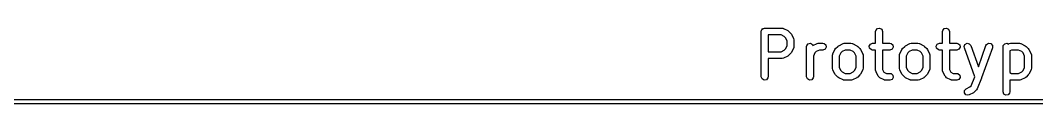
# Model space of a CAD drawing. Extents: x 59.1 to 149.1, y -119.5 to -80.2.
# Drawn here: x 104.08 to 126.5, y -82.05 to -80.38 of the extents above; entities that cross this region are included whole.
import ezdxf

# ---------------------------------------------------------------- set-up
doc = ezdxf.new("R2010")
doc.units = 0
doc.layers.add('BLACK', color=7, linetype='CONTINUOUS')

msp = doc.modelspace()

# ---------------------------------------------------------------- linework, layer by layer
at = {"layer": 'BLACK', "linetype": 'CONTINUOUS'}
for p, q in [((120.421, -80.4524), (120.423, -80.4426)), ((120.421, -81.4524), (120.421, -80.4524)), ((120.423, -80.4394), (120.424, -80.4365)), ((120.423, -80.4426), (120.423, -80.4394)), ((120.424, -80.4365), (120.426, -80.4267)), ((120.426, -80.4267), (120.438, -80.4118)), ((120.438, -80.4118), (120.448, -80.3949)), ((120.448, -80.3949), (120.455, -80.3926)), ((120.455, -80.3926), (120.459, -80.3874)), ((120.459, -80.3874), (120.478, -80.384)), ((120.478, -80.384), (120.496, -80.3774)), ((120.496, -80.3774), (120.877, -80.3774)), ((120.877, -80.3774), (120.903, -80.3819)), ((120.903, -80.3819), (120.906, -80.3848)), ((120.906, -80.3848), (120.911, -80.3853)), ((120.911, -80.3853), (121.006, -80.4329)), ((121.006, -80.4329), (121.024, -80.4463)), ((121.024, -80.4463), (121.026, -80.447)), ((121.026, -80.447), (121.073, -80.4946)), ((122.945, -80.4524), (122.95, -80.4267)), ((122.945, -80.7107), (122.945, -80.4524)), ((122.95, -80.4267), (122.983, -80.3874)), ((122.983, -80.3874), (123.033, -80.3785)), ((123.033, -80.3785), (123.078, -80.4042)), ((123.078, -80.4042), (123.095, -80.4524)), ((123.095, -80.4524), (123.095, -80.7107)), ((124.421, -80.4524), (124.426, -80.4267)), ((124.421, -80.7107), (124.421, -80.4524)), ((124.426, -80.4267), (124.459, -80.3874)), ((124.459, -80.3874), (124.509, -80.3785)), ((124.509, -80.3785), (124.554, -80.4042)), ((124.554, -80.4042), (124.571, -80.4524)), ((124.571, -80.4524), (124.571, -80.7107)), ((120.571, -80.5274), (120.571, -80.9012)), ((120.86, -80.5274), (120.571, -80.5274)), ((120.928, -80.5616), (120.86, -80.5274)), ((120.959, -80.592), (120.928, -80.5616)), ((120.993, -80.6606), (120.959, -80.592)), ((120.993, -80.768), (120.993, -80.6606)), ((121.073, -80.4946), (121.086, -80.513)), ((121.086, -80.513), (121.087, -80.5141)), ((121.087, -80.5141), (121.135, -80.6093)), ((121.135, -80.6093), (121.142, -80.6343)), ((121.142, -80.6343), (121.141, -80.6386)), ((121.141, -80.6386), (121.143, -80.6429)), ((121.143, -80.6429), (121.143, -80.7857)), ((120.571, -80.9012), (120.86, -80.9012)), ((120.86, -80.9012), (120.928, -80.8669)), ((120.928, -80.8669), (120.959, -80.8365)), ((120.959, -80.8365), (120.993, -80.768)), ((121.087, -80.9145), (121.074, -80.9325)), ((121.135, -80.8193), (121.087, -80.9145)), ((121.138, -80.8114), (121.135, -80.8148)), ((121.135, -80.8148), (121.135, -80.8193)), ((121.143, -80.7857), (121.138, -80.8114)), ((121.421, -80.7857), (121.426, -80.7601)), ((121.421, -81.4524), (121.421, -80.7857)), ((121.426, -80.7601), (121.459, -80.7208)), ((121.459, -80.7208), (121.509, -80.7119)), ((121.509, -80.7119), (121.554, -80.7375)), ((121.554, -80.7375), (121.563, -80.7636)), ((121.563, -80.7636), (121.653, -80.7186)), ((121.636, -80.895), (121.606, -80.9254)), ((121.705, -80.8607), (121.636, -80.895)), ((121.653, -80.7186), (121.678, -80.7112)), ((121.678, -80.7112), (121.683, -80.7122)), ((121.683, -80.7122), (121.687, -80.7107)), ((121.687, -80.7107), (121.782, -80.7107)), ((121.782, -80.8607), (121.705, -80.8607)), ((121.782, -80.7107), (121.808, -80.7152)), ((121.83, -80.8432), (121.782, -80.8607)), ((121.808, -80.7152), (121.847, -80.7482)), ((121.856, -80.7987), (121.83, -80.8432)), ((121.847, -80.7482), (121.856, -80.7987)), ((122.001, -80.9426), (122.048, -80.8474)), ((122.048, -80.8474), (122.062, -80.8294)), ((122.062, -80.8279), (122.11, -80.7803)), ((122.062, -80.8294), (122.062, -80.8279)), ((122.11, -80.7803), (122.128, -80.7674)), ((122.128, -80.7674), (122.13, -80.7663)), ((122.13, -80.7663), (122.225, -80.7186)), ((122.208, -80.895), (122.177, -80.9254)), ((122.276, -80.8607), (122.208, -80.895)), ((122.225, -80.7186), (122.25, -80.7112)), ((122.25, -80.7112), (122.254, -80.7122)), ((122.254, -80.7122), (122.258, -80.7107)), ((122.258, -80.7107), (122.401, -80.7107)), ((122.383, -80.8607), (122.276, -80.8607)), ((122.452, -80.895), (122.383, -80.8607)), ((122.401, -80.7107), (122.427, -80.7152)), ((122.427, -80.7152), (122.43, -80.7181)), ((122.43, -80.7181), (122.435, -80.7186)), ((122.435, -80.7186), (122.53, -80.7663)), ((122.482, -80.9254), (122.452, -80.895)), ((122.53, -80.7663), (122.548, -80.7796)), ((122.548, -80.7796), (122.549, -80.7803)), ((122.549, -80.7803), (122.597, -80.8279)), ((122.597, -80.8279), (122.61, -80.8463)), ((122.61, -80.8463), (122.611, -80.8474)), ((122.611, -80.8474), (122.659, -80.9426)), ((122.804, -80.7727), (122.829, -80.7283)), ((122.812, -80.8232), (122.804, -80.7727)), ((122.852, -80.8562), (122.812, -80.8232)), ((122.829, -80.7283), (122.877, -80.7107)), ((122.877, -80.8607), (122.852, -80.8562)), ((122.877, -80.7107), (122.945, -80.7107)), ((122.945, -80.8607), (122.877, -80.8607)), ((122.945, -81.3095), (122.945, -80.8607)), ((123.095, -80.7107), (123.258, -80.7107)), ((123.258, -80.8607), (123.095, -80.8607)), ((123.095, -80.8607), (123.095, -81.2918)), ((123.258, -80.7107), (123.284, -80.7152)), ((123.307, -80.8432), (123.258, -80.8607)), ((123.284, -80.7152), (123.323, -80.7482)), ((123.332, -80.7987), (123.307, -80.8432)), ((123.323, -80.7482), (123.332, -80.7987)), ((123.477, -80.9426), (123.525, -80.8474)), ((123.525, -80.8474), (123.538, -80.8294)), ((123.538, -80.8294), (123.539, -80.8279)), ((123.539, -80.8279), (123.586, -80.7803)), ((123.586, -80.7803), (123.605, -80.7674)), ((123.605, -80.7674), (123.606, -80.7663)), ((123.606, -80.7663), (123.701, -80.7186)), ((123.684, -80.895), (123.653, -80.9254)), ((123.752, -80.8607), (123.684, -80.895)), ((123.701, -80.7186), (123.726, -80.7112)), ((123.726, -80.7112), (123.73, -80.7122)), ((123.73, -80.7122), (123.735, -80.7107)), ((123.735, -80.7107), (123.877, -80.7107)), ((123.86, -80.8607), (123.752, -80.8607)), ((123.928, -80.895), (123.86, -80.8607)), ((123.877, -80.7107), (123.903, -80.7152)), ((123.903, -80.7152), (123.906, -80.7181)), ((123.906, -80.7181), (123.911, -80.7186)), ((123.911, -80.7186), (124.006, -80.7663)), ((123.959, -80.9254), (123.928, -80.895)), ((124.006, -80.7663), (124.024, -80.7796)), ((124.024, -80.7796), (124.026, -80.7803)), ((124.026, -80.7803), (124.073, -80.8279)), ((124.073, -80.8279), (124.086, -80.8463)), ((124.086, -80.8463), (124.087, -80.8474)), ((124.087, -80.8474), (124.135, -80.9426)), ((124.28, -80.7727), (124.305, -80.7283)), ((124.289, -80.8232), (124.28, -80.7727)), ((124.328, -80.8562), (124.289, -80.8232)), ((124.305, -80.7283), (124.354, -80.7107)), ((124.354, -80.8607), (124.328, -80.8562)), ((124.354, -80.7107), (124.421, -80.7107)), ((124.421, -80.8607), (124.354, -80.8607)), ((124.421, -81.3095), (124.421, -80.8607)), ((124.571, -80.7107), (124.735, -80.7107)), ((124.735, -80.8607), (124.571, -80.8607)), ((124.571, -80.8607), (124.571, -81.2918)), ((124.735, -80.7107), (124.76, -80.7152)), ((124.783, -80.8432), (124.735, -80.8607)), ((124.76, -80.7152), (124.799, -80.7482)), ((124.808, -80.7987), (124.783, -80.8432)), ((124.799, -80.7482), (124.808, -80.7987)), ((124.898, -80.7853), (124.915, -80.7372)), ((124.902, -80.8109), (124.898, -80.7853)), ((125.131, -81.4509), (124.902, -80.8109)), ((124.915, -80.7372), (124.96, -80.7118)), ((124.96, -80.7118), (125.011, -80.721)), ((125.011, -80.721), (125.043, -80.7605)), ((125.043, -80.7605), (125.211, -81.2294)), ((125.211, -81.2294), (125.378, -80.7605)), ((125.519, -80.8109), (125.281, -81.4776)), ((125.378, -80.7605), (125.391, -80.7379)), ((125.391, -80.7379), (125.435, -80.7119)), ((125.435, -80.7119), (125.486, -80.7205)), ((125.486, -80.7205), (125.519, -80.7596)), ((125.519, -80.7596), (125.519, -80.8109)), ((125.755, -80.7857), (125.759, -80.7601)), ((125.755, -81.7857), (125.755, -80.7857)), ((125.759, -80.7601), (125.792, -80.7208)), ((125.792, -80.7208), (125.843, -80.7119)), ((125.843, -80.7119), (125.872, -80.7285)), ((125.872, -80.7285), (125.891, -80.7186)), ((125.891, -80.7186), (125.916, -80.7112)), ((125.943, -80.8607), (125.905, -80.8797)), ((125.905, -80.8797), (125.905, -81.3584)), ((125.916, -80.7112), (125.921, -80.7122)), ((125.921, -80.7122), (125.925, -80.7107)), ((125.925, -80.7107), (126.115, -80.7107)), ((126.098, -80.8607), (125.943, -80.8607)), ((126.166, -80.895), (126.098, -80.8607)), ((126.115, -80.7107), (126.141, -80.7152)), ((126.141, -80.7152), (126.145, -80.7181)), ((126.145, -80.7181), (126.149, -80.7186)), ((126.149, -80.7186), (126.244, -80.7663)), ((126.197, -80.9254), (126.166, -80.895)), ((126.244, -80.7663), (126.262, -80.7796)), ((126.262, -80.7796), (126.264, -80.7803)), ((126.264, -80.7803), (126.311, -80.8279)), ((126.311, -80.8279), (126.324, -80.8463)), ((126.324, -80.8463), (126.325, -80.8474)), ((126.325, -80.8474), (126.373, -80.9426)), ((120.877, -81.0512), (120.571, -81.0512)), ((120.571, -81.0512), (120.571, -81.4524)), ((120.882, -81.0497), (120.877, -81.0512)), ((120.886, -81.0507), (120.882, -81.0497)), ((120.911, -81.0433), (120.886, -81.0507)), ((121.006, -80.9957), (120.911, -81.0433)), ((121.007, -80.9945), (121.006, -80.9957)), ((121.026, -80.9816), (121.007, -80.9945)), ((121.073, -80.934), (121.026, -80.9816)), ((121.074, -80.9325), (121.073, -80.934)), ((121.606, -80.9254), (121.571, -80.9939)), ((121.571, -80.9939), (121.571, -81.4524)), ((121.993, -80.9762), (121.997, -80.9505)), ((121.993, -81.2619), (121.993, -80.9762)), ((121.997, -80.9505), (122, -80.9471)), ((122, -80.9471), (122.001, -80.9426)), ((122.177, -80.9254), (122.143, -80.9939)), ((122.143, -80.9939), (122.143, -81.2442)), ((122.517, -80.9939), (122.482, -80.9254)), ((122.517, -81.2442), (122.517, -80.9939)), ((122.659, -80.9426), (122.666, -80.9676)), ((122.666, -80.9676), (122.665, -80.972)), ((122.665, -80.972), (122.667, -80.9762)), ((122.667, -80.9762), (122.667, -81.2619)), ((123.469, -80.9762), (123.474, -80.9505)), ((123.469, -81.2619), (123.469, -80.9762)), ((123.474, -80.9505), (123.476, -80.9471)), ((123.476, -80.9471), (123.477, -80.9426)), ((123.653, -80.9254), (123.619, -80.9939)), ((123.619, -80.9939), (123.619, -81.2442)), ((123.993, -80.9939), (123.959, -80.9254)), ((123.993, -81.2442), (123.993, -80.9939)), ((124.135, -80.9426), (124.142, -80.9676)), ((124.142, -80.9676), (124.141, -80.972)), ((124.141, -80.972), (124.143, -80.9762)), ((124.143, -80.9762), (124.143, -81.2619)), ((126.231, -80.9939), (126.197, -80.9254)), ((126.231, -81.2442), (126.231, -80.9939)), ((126.373, -80.9426), (126.38, -80.9676)), ((126.38, -80.9676), (126.379, -80.972)), ((126.379, -80.972), (126.381, -80.9762)), ((126.381, -80.9762), (126.381, -81.2619)), ((121.994, -81.2661), (121.993, -81.2619)), ((121.993, -81.2705), (121.994, -81.2661)), ((122.001, -81.2954), (121.993, -81.2705)), ((122.048, -81.3907), (122.001, -81.2954)), ((122.143, -81.2442), (122.177, -81.3127)), ((122.177, -81.3127), (122.208, -81.3431)), ((122.208, -81.3431), (122.276, -81.3774)), ((122.383, -81.3774), (122.452, -81.3431)), ((122.452, -81.3431), (122.482, -81.3127)), ((122.482, -81.3127), (122.517, -81.2442)), ((122.659, -81.2954), (122.611, -81.3907)), ((122.662, -81.2876), (122.659, -81.291)), ((122.659, -81.291), (122.659, -81.2954)), ((122.667, -81.2619), (122.662, -81.2876)), ((122.947, -81.3137), (122.945, -81.3095)), ((122.946, -81.3181), (122.947, -81.3137)), ((122.953, -81.3431), (122.946, -81.3181)), ((123.001, -81.4383), (122.953, -81.3431)), ((123.095, -81.2918), (123.124, -81.3489)), ((123.124, -81.3489), (123.181, -81.3774)), ((123.471, -81.2661), (123.469, -81.2619)), ((123.47, -81.2705), (123.471, -81.2661)), ((123.477, -81.2954), (123.47, -81.2705)), ((123.525, -81.3907), (123.477, -81.2954)), ((123.619, -81.2442), (123.653, -81.3127)), ((123.653, -81.3127), (123.684, -81.3431)), ((123.684, -81.3431), (123.752, -81.3774)), ((123.86, -81.3774), (123.928, -81.3431)), ((123.928, -81.3431), (123.959, -81.3127)), ((123.959, -81.3127), (123.993, -81.2442)), ((124.135, -81.2954), (124.087, -81.3907)), ((124.138, -81.2876), (124.135, -81.291)), ((124.135, -81.291), (124.135, -81.2954)), ((124.143, -81.2619), (124.138, -81.2876)), ((124.423, -81.3137), (124.421, -81.3095)), ((124.422, -81.3181), (124.423, -81.3137)), ((124.429, -81.3431), (124.422, -81.3181)), ((124.477, -81.4383), (124.429, -81.3431)), ((124.571, -81.2918), (124.6, -81.3489)), ((124.6, -81.3489), (124.657, -81.3774)), ((125.905, -81.3584), (125.943, -81.3774)), ((126.098, -81.3774), (126.166, -81.3431)), ((126.166, -81.3431), (126.197, -81.3127)), ((126.197, -81.3127), (126.231, -81.2442)), ((126.373, -81.2954), (126.325, -81.3907)), ((126.374, -81.291), (126.373, -81.2954)), ((126.376, -81.2876), (126.374, -81.291)), ((126.381, -81.2619), (126.376, -81.2876)), ((120.439, -81.5006), (120.421, -81.4524)), ((120.483, -81.5262), (120.439, -81.5006)), ((120.534, -81.5173), (120.483, -81.5262)), ((120.567, -81.478), (120.534, -81.5173)), ((120.571, -81.4524), (120.567, -81.478)), ((121.439, -81.5006), (121.421, -81.4524)), ((121.483, -81.5262), (121.439, -81.5006)), ((121.534, -81.5173), (121.483, -81.5262)), ((121.567, -81.478), (121.534, -81.5173)), ((121.571, -81.4524), (121.567, -81.478)), ((122.05, -81.3918), (122.048, -81.3907)), ((122.062, -81.4102), (122.05, -81.3918)), ((122.11, -81.4578), (122.062, -81.4102)), ((122.112, -81.4585), (122.11, -81.4578)), ((122.13, -81.4718), (122.112, -81.4585)), ((122.225, -81.5195), (122.13, -81.4718)), ((122.229, -81.52), (122.225, -81.5195)), ((122.233, -81.5229), (122.229, -81.52)), ((122.258, -81.5274), (122.233, -81.5229)), ((122.401, -81.5274), (122.258, -81.5274)), ((122.276, -81.3774), (122.383, -81.3774)), ((122.405, -81.5258), (122.401, -81.5274)), ((122.41, -81.5269), (122.405, -81.5258)), ((122.435, -81.5195), (122.41, -81.5269)), ((122.53, -81.4718), (122.435, -81.5195)), ((122.531, -81.4707), (122.53, -81.4718)), ((122.549, -81.4578), (122.531, -81.4707)), ((122.597, -81.4102), (122.549, -81.4578)), ((122.598, -81.4087), (122.597, -81.4102)), ((122.611, -81.3907), (122.598, -81.4087)), ((123.009, -81.446), (123.001, -81.4383)), ((123.013, -81.4563), (123.009, -81.446)), ((123.034, -81.4718), (123.013, -81.4563)), ((123.13, -81.5195), (123.034, -81.4718)), ((123.134, -81.52), (123.13, -81.5195)), ((123.137, -81.5229), (123.134, -81.52)), ((123.163, -81.5274), (123.137, -81.5229)), ((123.258, -81.5274), (123.163, -81.5274)), ((123.181, -81.3774), (123.258, -81.3774)), ((123.258, -81.3774), (123.284, -81.3819)), ((123.307, -81.5098), (123.258, -81.5274)), ((123.284, -81.3819), (123.323, -81.4149)), ((123.332, -81.4654), (123.307, -81.5098)), ((123.323, -81.4149), (123.332, -81.4654)), ((123.526, -81.3918), (123.525, -81.3907)), ((123.539, -81.4102), (123.526, -81.3918)), ((123.586, -81.4578), (123.539, -81.4102)), ((123.588, -81.4585), (123.586, -81.4578)), ((123.606, -81.4718), (123.588, -81.4585)), ((123.701, -81.5195), (123.606, -81.4718)), ((123.705, -81.52), (123.701, -81.5195)), ((123.709, -81.5229), (123.705, -81.52)), ((123.735, -81.5274), (123.709, -81.5229)), ((123.877, -81.5274), (123.735, -81.5274)), ((123.752, -81.3774), (123.86, -81.3774)), ((123.882, -81.5258), (123.877, -81.5274)), ((123.886, -81.5269), (123.882, -81.5258)), ((123.911, -81.5195), (123.886, -81.5269)), ((124.006, -81.4718), (123.911, -81.5195)), ((124.007, -81.4707), (124.006, -81.4718)), ((124.026, -81.4578), (124.007, -81.4707)), ((124.073, -81.4102), (124.026, -81.4578)), ((124.074, -81.4087), (124.073, -81.4102)), ((124.087, -81.3907), (124.074, -81.4087)), ((124.485, -81.446), (124.477, -81.4383)), ((124.49, -81.4563), (124.485, -81.446)), ((124.511, -81.4718), (124.49, -81.4563)), ((124.606, -81.5195), (124.511, -81.4718)), ((124.61, -81.52), (124.606, -81.5195)), ((124.614, -81.5229), (124.61, -81.52)), ((124.639, -81.5274), (124.614, -81.5229)), ((124.735, -81.5274), (124.639, -81.5274)), ((124.657, -81.3774), (124.735, -81.3774)), ((124.735, -81.3774), (124.76, -81.3819)), ((124.783, -81.5098), (124.735, -81.5274)), ((124.76, -81.3819), (124.799, -81.4149)), ((124.808, -81.4654), (124.783, -81.5098)), ((124.799, -81.4149), (124.808, -81.4654)), ((125.052, -81.6483), (125.131, -81.4509)), ((125.28, -81.4802), (125.185, -81.7183)), ((125.281, -81.4776), (125.28, -81.4793)), ((125.28, -81.4793), (125.28, -81.4802)), ((125.925, -81.5274), (125.905, -81.5238)), ((125.905, -81.5238), (125.905, -81.7857)), ((126.115, -81.5274), (125.925, -81.5274)), ((125.943, -81.3774), (126.098, -81.3774)), ((126.12, -81.5258), (126.115, -81.5274)), ((126.124, -81.5269), (126.12, -81.5258)), ((126.149, -81.5195), (126.124, -81.5269)), ((126.244, -81.4718), (126.149, -81.5195)), ((126.245, -81.4707), (126.244, -81.4718)), ((126.264, -81.4578), (126.245, -81.4707)), ((126.311, -81.4102), (126.264, -81.4578)), ((126.312, -81.4087), (126.311, -81.4102)), ((126.325, -81.3907), (126.312, -81.4087)), ((124.901, -81.8071), (124.904, -81.7559)), ((124.931, -81.8483), (124.901, -81.8071)), ((124.904, -81.7559), (124.939, -81.7186)), ((124.939, -81.7186), (125.023, -81.6765)), ((125.101, -81.8052), (125.006, -81.8528)), ((125.023, -81.6765), (125.052, -81.6483)), ((125.103, -81.804), (125.101, -81.8052)), ((125.121, -81.7911), (125.103, -81.804)), ((125.169, -81.7435), (125.121, -81.7911)), ((125.171, -81.7405), (125.169, -81.7415)), ((125.169, -81.7415), (125.169, -81.7435)), ((125.185, -81.7183), (125.171, -81.7405)), ((125.772, -81.8339), (125.755, -81.7857)), ((125.9, -81.8114), (125.867, -81.8507)), ((125.905, -81.7857), (125.9, -81.8114)), ((60, -81.95), (149, -81.95)), ((124.981, -81.8602), (124.931, -81.8483)), ((125.006, -81.8528), (124.981, -81.8602)), ((125.817, -81.8596), (125.772, -81.8339)), ((125.867, -81.8507), (125.817, -81.8596)), ((149, -82.05), (60, -82.05))]:
    msp.add_line(p, q, dxfattribs=at)

doc.saveas('drawing.dxf')
